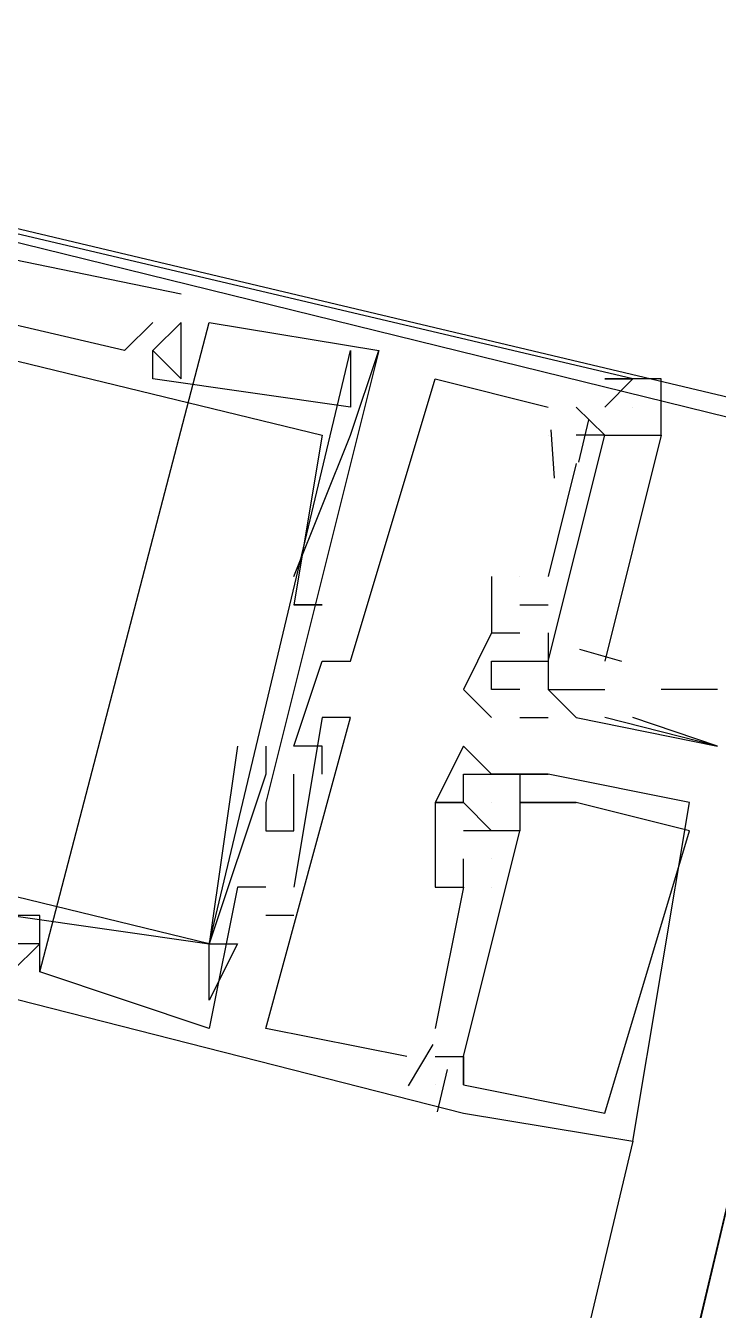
# Model space of a CAD drawing. Header units: feet. Extents: x -84 to 198, y -22 to 181.
# Drawn here: x 123.153 to 123.48, y 56.218 to 56.824 of the extents above; entities that cross this region are included whole.
import ezdxf

# ---------------------------------------------------------------- set-up
doc = ezdxf.new("R2010")
doc.units = ezdxf.units.FT
doc.layers.add('A-LINEA', color=7, linetype='CONTINUOUS')

msp = doc.modelspace()

# ---------------------------------------------------------------- linework, layer by layer
at = {"layer": 'A-LINEA'}
for p, q in [((123.2267, 56.6978), (123.2267, 56.6978)), ((123.2267, 56.6978), (123.2267, 56.6978)), ((123.2267, 56.6978), (123.2267, 56.6978)), ((123.16, 56.3778), (123.24, 56.6844)), ((123.16, 56.3778), (123.24, 56.6844)), ((123.16, 56.3778), (123.24, 56.6844)), ((123.2133, 56.6844), (123.2133, 56.6844)), ((123.2133, 56.6844), (123.2133, 56.6844)), ((123.2133, 56.6844), (123.2133, 56.6844)), ((123.2267, 56.6844), (123.2267, 56.6844)), ((123.2267, 56.6844), (123.2267, 56.6844)), ((123.2267, 56.6844), (123.2267, 56.6844)), ((123.2267, 56.6844), (123.2267, 56.6844)), ((123.2267, 56.6844), (123.2267, 56.6844)), ((123.2267, 56.6844), (123.2267, 56.6844)), ((123.2267, 56.6844), (123.2267, 56.6844)), ((123.2267, 56.6844), (123.2267, 56.6844)), ((123.2267, 56.6844), (123.2267, 56.6844)), ((123.24, 56.6844), (123.24, 56.6844)), ((123.24, 56.6844), (123.24, 56.6844)), ((123.24, 56.6844), (123.24, 56.6844)), ((123.2, 56.6711), (123.2, 56.6711)), ((123.2, 56.6711), (123.2, 56.6711)), ((123.2, 56.6711), (123.2, 56.6711)), ((123.2133, 56.6711), (123.2133, 56.6711)), ((123.2133, 56.6711), (123.2133, 56.6711)), ((123.2133, 56.6711), (123.2133, 56.6711)), ((123.2133, 56.6711), (123.2133, 56.6711)), ((123.2133, 56.6711), (123.2133, 56.6711)), ((123.2133, 56.6711), (123.2133, 56.6711)), ((123.3067, 56.6711), (123.3067, 56.6711)), ((123.3067, 56.6711), (123.3067, 56.6711)), ((123.3067, 56.6711), (123.3067, 56.6711)), ((123.32, 56.6711), (123.32, 56.6711)), ((123.32, 56.6711), (123.32, 56.6711)), ((123.32, 56.6711), (123.32, 56.6711)), ((123.32, 56.6711), (123.32, 56.6711)), ((123.32, 56.6711), (123.32, 56.6711)), ((123.32, 56.6711), (123.32, 56.6711)), ((123.2133, 56.6578), (123.2133, 56.6578)), ((123.2133, 56.6578), (123.2133, 56.6578)), ((123.2133, 56.6578), (123.2133, 56.6578)), ((123.2267, 56.6578), (123.2267, 56.6578)), ((123.2267, 56.6578), (123.2267, 56.6578)), ((123.2267, 56.6578), (123.2267, 56.6578)), ((123.3467, 56.6578), (123.3467, 56.6578)), ((123.3467, 56.6578), (123.3467, 56.6578)), ((123.3467, 56.6578), (123.3467, 56.6578)), ((123.44, 56.6578), (123.44, 56.6578)), ((123.44, 56.6578), (123.44, 56.6578)), ((123.44, 56.6578), (123.44, 56.6578)), ((123.3067, 56.6444), (123.3067, 56.6444)), ((123.3067, 56.6444), (123.3067, 56.6444)), ((123.3067, 56.6444), (123.3067, 56.6444)), ((123.4, 56.6444), (123.4, 56.6444)), ((123.4, 56.6444), (123.4, 56.6444)), ((123.4, 56.6444), (123.4, 56.6444)), ((123.4267, 56.6444), (123.4267, 56.6444)), ((123.4267, 56.6444), (123.4267, 56.6444)), ((123.4267, 56.6444), (123.4267, 56.6444)), ((123.4267, 56.6444), (123.4267, 56.6444)), ((123.4267, 56.6444), (123.4267, 56.6444)), ((123.4267, 56.6444), (123.4267, 56.6444)), ((123.44, 56.6444), (123.44, 56.6444)), ((123.44, 56.6444), (123.44, 56.6444)), ((123.44, 56.6444), (123.44, 56.6444)), ((123.44, 56.6444), (123.44, 56.6444)), ((123.44, 56.6444), (123.44, 56.6444)), ((123.44, 56.6444), (123.44, 56.6444)), ((123.4013, 56.6336), (123.4029, 56.6109)), ((123.4013, 56.6336), (123.4029, 56.6109)), ((123.4013, 56.6336), (123.4029, 56.6109)), ((123.419, 56.6384), (123.4143, 56.6184)), ((123.419, 56.6384), (123.4143, 56.6184)), ((123.419, 56.6384), (123.4143, 56.6184)), ((123.2933, 56.6311), (123.2933, 56.6311)), ((123.2933, 56.6311), (123.2933, 56.6311)), ((123.2933, 56.6311), (123.2933, 56.6311)), ((123.3067, 56.6311), (123.3067, 56.6311)), ((123.3067, 56.6311), (123.3067, 56.6311)), ((123.3067, 56.6311), (123.3067, 56.6311)), ((123.4, 56.6311), (123.4, 56.6311)), ((123.4, 56.6311), (123.4, 56.6311)), ((123.4, 56.6311), (123.4, 56.6311)), ((123.4133, 56.6311), (123.4133, 56.6311)), ((123.4133, 56.6311), (123.4133, 56.6311)), ((123.4133, 56.6311), (123.4133, 56.6311)), ((123.4133, 56.6311), (123.4133, 56.6311)), ((123.4133, 56.6311), (123.4133, 56.6311)), ((123.4133, 56.6311), (123.4133, 56.6311)), ((123.4267, 56.6311), (123.4267, 56.6311)), ((123.4267, 56.6311), (123.4267, 56.6311)), ((123.4267, 56.6311), (123.4267, 56.6311)), ((123.4133, 56.6178), (123.4, 56.5644)), ((123.4133, 56.6178), (123.4, 56.5644)), ((123.4133, 56.6178), (123.4, 56.5644)), ((123.4133, 56.6178), (123.4133, 56.6178)), ((123.4133, 56.6178), (123.4133, 56.6178)), ((123.4133, 56.6178), (123.4133, 56.6178)), ((123.28, 56.5644), (123.28, 56.5644)), ((123.28, 56.5644), (123.28, 56.5644)), ((123.28, 56.5644), (123.28, 56.5644)), ((123.3733, 56.5644), (123.3733, 56.5644)), ((123.3733, 56.5644), (123.3733, 56.5644)), ((123.3733, 56.5644), (123.3733, 56.5644)), ((123.3867, 56.5644), (123.3867, 56.5644)), ((123.3867, 56.5644), (123.3867, 56.5644)), ((123.3867, 56.5644), (123.3867, 56.5644)), ((123.3867, 56.5644), (123.3867, 56.5644)), ((123.3867, 56.5644), (123.3867, 56.5644)), ((123.3867, 56.5644), (123.3867, 56.5644)), ((123.4, 56.5644), (123.4, 56.5644)), ((123.4, 56.5644), (123.4, 56.5644)), ((123.4, 56.5644), (123.4, 56.5644)), ((123.28, 56.5511), (123.28, 56.5511)), ((123.28, 56.5511), (123.28, 56.5511)), ((123.28, 56.5511), (123.28, 56.5511)), ((123.28, 56.5511), (123.28, 56.5511)), ((123.28, 56.5511), (123.28, 56.5511)), ((123.28, 56.5511), (123.28, 56.5511)), ((123.2933, 56.5511), (123.2933, 56.5511)), ((123.2933, 56.5511), (123.2933, 56.5511)), ((123.2933, 56.5511), (123.2933, 56.5511)), ((123.3867, 56.5511), (123.4, 56.5511)), ((123.3867, 56.5511), (123.3867, 56.5511)), ((123.3867, 56.5511), (123.4, 56.5511)), ((123.3867, 56.5511), (123.3867, 56.5511)), ((123.3867, 56.5511), (123.4, 56.5511)), ((123.3867, 56.5511), (123.3867, 56.5511)), ((123.4, 56.5511), (123.4, 56.5511)), ((123.4, 56.5511), (123.4, 56.5511)), ((123.4, 56.5511), (123.4, 56.5511)), ((123.3733, 56.5378), (123.3733, 56.5378)), ((123.3733, 56.5378), (123.3733, 56.5378)), ((123.3733, 56.5378), (123.3733, 56.5378)), ((123.3733, 56.5378), (123.3733, 56.5378)), ((123.3867, 56.5378), (123.3867, 56.5378)), ((123.3867, 56.5378), (123.3867, 56.5378)), ((123.3867, 56.5378), (123.3867, 56.5378)), ((123.3867, 56.5378), (123.3867, 56.5378)), ((123.4, 56.5378), (123.4, 56.5378)), ((123.4, 56.5378), (123.4, 56.5378)), ((123.4, 56.5378), (123.4, 56.5378)), ((123.2933, 56.5244), (123.2933, 56.5244)), ((123.2933, 56.5244), (123.2933, 56.5244)), ((123.2933, 56.5244), (123.2933, 56.5244)), ((123.3067, 56.5244), (123.3067, 56.5244)), ((123.3067, 56.5244), (123.3067, 56.5244)), ((123.3067, 56.5244), (123.3067, 56.5244)), ((123.3733, 56.5244), (123.3733, 56.5244)), ((123.3733, 56.5244), (123.3733, 56.5244)), ((123.3733, 56.5244), (123.3733, 56.5244)), ((123.3867, 56.5244), (123.3867, 56.5244)), ((123.3867, 56.5244), (123.3867, 56.5244)), ((123.4, 56.5244), (123.4, 56.5244)), ((123.4, 56.5244), (123.4, 56.5244)), ((123.4, 56.5244), (123.4, 56.5244)), ((123.4, 56.5244), (123.4, 56.5244)), ((123.4, 56.5244), (123.4, 56.5244)), ((123.4148, 56.5301), (123.4347, 56.5245)), ((123.4148, 56.5301), (123.4347, 56.5245)), ((123.4148, 56.5301), (123.4347, 56.5245)), ((123.36, 56.5111), (123.36, 56.5111)), ((123.3733, 56.5111), (123.3733, 56.5111)), ((123.3867, 56.5111), (123.3867, 56.5111)), ((123.4, 56.5111), (123.4, 56.5111)), ((123.4, 56.5111), (123.4, 56.5111)), ((123.4, 56.5111), (123.4, 56.5111)), ((123.4267, 56.5111), (123.4267, 56.5111)), ((123.48, 56.5111), (123.4533, 56.5111)), ((123.2933, 56.4978), (123.2933, 56.4978)), ((123.2933, 56.4978), (123.2933, 56.4978)), ((123.2933, 56.4978), (123.2933, 56.4978)), ((123.3067, 56.4978), (123.3067, 56.4978)), ((123.3067, 56.4978), (123.3067, 56.4978)), ((123.3067, 56.4978), (123.3067, 56.4978)), ((123.3733, 56.4978), (123.3733, 56.4978)), ((123.3867, 56.4978), (123.4, 56.4978)), ((123.3867, 56.4978), (123.3867, 56.4978)), ((123.4, 56.4978), (123.4, 56.4978)), ((123.4133, 56.4978), (123.4133, 56.4978)), ((123.4267, 56.4978), (123.4267, 56.4978)), ((123.2533, 56.4844), (123.2533, 56.4844)), ((123.2533, 56.4844), (123.2533, 56.4844)), ((123.2533, 56.4844), (123.2533, 56.4844)), ((123.2667, 56.4844), (123.2667, 56.4844)), ((123.2667, 56.4844), (123.2667, 56.4844)), ((123.2667, 56.4844), (123.2667, 56.4844)), ((123.28, 56.4844), (123.28, 56.4844)), ((123.28, 56.4844), (123.28, 56.4844)), ((123.28, 56.4844), (123.28, 56.4844)), ((123.2933, 56.4844), (123.2933, 56.4844)), ((123.2933, 56.4844), (123.2933, 56.4844)), ((123.2933, 56.4844), (123.2933, 56.4844)), ((123.36, 56.4844), (123.36, 56.4844)), ((123.36, 56.4844), (123.36, 56.4844)), ((123.36, 56.4844), (123.36, 56.4844)), ((123.48, 56.4844), (123.48, 56.4844)), ((123.2667, 56.4711), (123.2667, 56.4711)), ((123.2667, 56.4711), (123.2667, 56.4711)), ((123.2667, 56.4711), (123.2667, 56.4711)), ((123.28, 56.4444), (123.28, 56.4711)), ((123.28, 56.4711), (123.28, 56.4711)), ((123.28, 56.4444), (123.28, 56.4711)), ((123.28, 56.4711), (123.28, 56.4711)), ((123.28, 56.4444), (123.28, 56.4711)), ((123.28, 56.4711), (123.28, 56.4711)), ((123.2933, 56.4711), (123.2933, 56.4711)), ((123.2933, 56.4711), (123.2933, 56.4711)), ((123.2933, 56.4711), (123.2933, 56.4711)), ((123.36, 56.4711), (123.36, 56.4711)), ((123.36, 56.4711), (123.36, 56.4711)), ((123.36, 56.4711), (123.36, 56.4711)), ((123.3733, 56.4711), (123.3733, 56.4711)), ((123.3733, 56.4711), (123.3733, 56.4711)), ((123.3733, 56.4711), (123.3733, 56.4711)), ((123.3867, 56.4711), (123.3867, 56.4711)), ((123.3867, 56.4711), (123.3867, 56.4711)), ((123.3867, 56.4711), (123.3867, 56.4711)), ((123.3867, 56.4711), (123.3867, 56.4711)), ((123.3867, 56.4711), (123.3867, 56.4711)), ((123.3867, 56.4711), (123.3867, 56.4711)), ((123.4, 56.4711), (123.4, 56.4711)), ((123.4, 56.4711), (123.4, 56.4711)), ((123.4, 56.4711), (123.4, 56.4711)), ((123.4, 56.4711), (123.4, 56.4711)), ((123.4, 56.4711), (123.4, 56.4711)), ((123.4, 56.4711), (123.4, 56.4711)), ((123.2667, 56.4578), (123.2667, 56.4578)), ((123.2667, 56.4578), (123.2667, 56.4578)), ((123.2667, 56.4578), (123.2667, 56.4578)), ((123.2667, 56.4578), (123.2667, 56.4578)), ((123.2667, 56.4578), (123.2667, 56.4578)), ((123.2667, 56.4578), (123.2667, 56.4578)), ((123.28, 56.4578), (123.28, 56.4578)), ((123.28, 56.4578), (123.28, 56.4578)), ((123.28, 56.4578), (123.28, 56.4578)), ((123.36, 56.4578), (123.3467, 56.4578)), ((123.3467, 56.4578), (123.3467, 56.4578)), ((123.3467, 56.4578), (123.3467, 56.4578)), ((123.36, 56.4578), (123.3467, 56.4578)), ((123.3467, 56.4578), (123.3467, 56.4578)), ((123.3467, 56.4578), (123.3467, 56.4578)), ((123.36, 56.4578), (123.3467, 56.4578)), ((123.3467, 56.4578), (123.3467, 56.4578)), ((123.3467, 56.4578), (123.3467, 56.4578)), ((123.36, 56.4578), (123.36, 56.4578)), ((123.36, 56.4578), (123.36, 56.4578)), ((123.36, 56.4578), (123.36, 56.4578)), ((123.36, 56.4578), (123.36, 56.4578)), ((123.36, 56.4578), (123.36, 56.4578)), ((123.36, 56.4578), (123.36, 56.4578)), ((123.36, 56.4578), (123.36, 56.4578)), ((123.36, 56.4578), (123.36, 56.4578)), ((123.36, 56.4578), (123.36, 56.4578)), ((123.3733, 56.4578), (123.3733, 56.4578)), ((123.3733, 56.4578), (123.3733, 56.4578)), ((123.3733, 56.4578), (123.3733, 56.4578)), ((123.3867, 56.4578), (123.3867, 56.4578)), ((123.3867, 56.4578), (123.3867, 56.4578)), ((123.3867, 56.4578), (123.3867, 56.4578)), ((123.3867, 56.4578), (123.3867, 56.4578)), ((123.3867, 56.4578), (123.3867, 56.4578)), ((123.3867, 56.4578), (123.3867, 56.4578)), ((123.4, 56.4578), (123.4, 56.4578)), ((123.4, 56.4578), (123.4, 56.4578)), ((123.4, 56.4578), (123.4, 56.4578)), ((123.4133, 56.4578), (123.4133, 56.4578)), ((123.4133, 56.4578), (123.4133, 56.4578)), ((123.4133, 56.4578), (123.4133, 56.4578)), ((123.4133, 56.4578), (123.4133, 56.4578)), ((123.4133, 56.4578), (123.4133, 56.4578)), ((123.4133, 56.4578), (123.4133, 56.4578)), ((123.4667, 56.4578), (123.4667, 56.4578)), ((123.4667, 56.4578), (123.4667, 56.4578)), ((123.4667, 56.4578), (123.4667, 56.4578)), ((123.2667, 56.4444), (123.2667, 56.4444)), ((123.2667, 56.4444), (123.2667, 56.4444)), ((123.2667, 56.4444), (123.2667, 56.4444)), ((123.2667, 56.4444), (123.2667, 56.4444)), ((123.2667, 56.4444), (123.2667, 56.4444)), ((123.2667, 56.4444), (123.2667, 56.4444)), ((123.28, 56.4444), (123.28, 56.4444)), ((123.28, 56.4444), (123.28, 56.4444)), ((123.28, 56.4444), (123.28, 56.4444)), ((123.28, 56.4444), (123.28, 56.4444)), ((123.28, 56.4444), (123.28, 56.4444)), ((123.28, 56.4444), (123.28, 56.4444)), ((123.3467, 56.4444), (123.3467, 56.4444)), ((123.3467, 56.4444), (123.3467, 56.4444)), ((123.3467, 56.4444), (123.3467, 56.4444)), ((123.36, 56.4444), (123.36, 56.4444)), ((123.36, 56.4444), (123.36, 56.4444)), ((123.36, 56.4444), (123.36, 56.4444)), ((123.36, 56.4444), (123.36, 56.4444)), ((123.36, 56.4444), (123.36, 56.4444)), ((123.36, 56.4444), (123.36, 56.4444)), ((123.36, 56.4444), (123.36, 56.4444)), ((123.36, 56.4444), (123.36, 56.4444)), ((123.36, 56.4444), (123.36, 56.4444)), ((123.3733, 56.4444), (123.3733, 56.4444)), ((123.3733, 56.4444), (123.3733, 56.4444)), ((123.3733, 56.4444), (123.3733, 56.4444)), ((123.3733, 56.4444), (123.3733, 56.4444)), ((123.3733, 56.4444), (123.3733, 56.4444)), ((123.3733, 56.4444), (123.3733, 56.4444)), ((123.3733, 56.4444), (123.3733, 56.4444)), ((123.3733, 56.4444), (123.3733, 56.4444)), ((123.3733, 56.4444), (123.3733, 56.4444)), ((123.3867, 56.4444), (123.3867, 56.4444)), ((123.3867, 56.4444), (123.3867, 56.4444)), ((123.3867, 56.4444), (123.3867, 56.4444)), ((123.3867, 56.4444), (123.3867, 56.4444)), ((123.3867, 56.4444), (123.3867, 56.4444)), ((123.3867, 56.4444), (123.3867, 56.4444)), ((123.3867, 56.4444), (123.3867, 56.4444)), ((123.3867, 56.4444), (123.3867, 56.4444)), ((123.3867, 56.4444), (123.3867, 56.4444)), ((123.4667, 56.4444), (123.4667, 56.4444)), ((123.4667, 56.4444), (123.4667, 56.4444)), ((123.4667, 56.4444), (123.4667, 56.4444)), ((123.36, 56.4178), (123.36, 56.4311)), ((123.36, 56.4311), (123.36, 56.4311)), ((123.36, 56.4178), (123.36, 56.4311)), ((123.36, 56.4311), (123.36, 56.4311)), ((123.36, 56.4178), (123.36, 56.4311)), ((123.36, 56.4311), (123.36, 56.4311)), ((123.3733, 56.4311), (123.3733, 56.4311)), ((123.3733, 56.4311), (123.3733, 56.4311)), ((123.3733, 56.4311), (123.3733, 56.4311)), ((123.3733, 56.4311), (123.3733, 56.4311)), ((123.3733, 56.4311), (123.3733, 56.4311)), ((123.3733, 56.4311), (123.3733, 56.4311)), ((123.2533, 56.4178), (123.2533, 56.4178)), ((123.2533, 56.4178), (123.2533, 56.4178)), ((123.2533, 56.4178), (123.2533, 56.4178)), ((123.2667, 56.4178), (123.2667, 56.4178)), ((123.2667, 56.4178), (123.2667, 56.4178)), ((123.2667, 56.4178), (123.2667, 56.4178)), ((123.28, 56.4178), (123.28, 56.4178)), ((123.28, 56.4178), (123.28, 56.4178)), ((123.28, 56.4178), (123.28, 56.4178)), ((123.3467, 56.4178), (123.3467, 56.4178)), ((123.3467, 56.4178), (123.3467, 56.4178)), ((123.3467, 56.4178), (123.3467, 56.4178)), ((123.36, 56.4178), (123.36, 56.4178)), ((123.36, 56.4178), (123.36, 56.4178)), ((123.36, 56.4178), (123.36, 56.4178)), ((123.36, 56.4178), (123.36, 56.4178)), ((123.36, 56.4178), (123.36, 56.4178)), ((123.36, 56.4178), (123.36, 56.4178)), ((123.3733, 56.4178), (123.3733, 56.4178)), ((123.3733, 56.4178), (123.3733, 56.4178)), ((123.3733, 56.4178), (123.3733, 56.4178)), ((123.3733, 56.4178), (123.3733, 56.4178)), ((123.3733, 56.4178), (123.3733, 56.4178)), ((123.3733, 56.4178), (123.3733, 56.4178)), ((123.16, 56.4044), (123.16, 56.4044)), ((123.16, 56.4044), (123.16, 56.4044)), ((123.16, 56.4044), (123.16, 56.4044)), ((123.28, 56.4044), (123.2667, 56.4044)), ((123.2667, 56.4044), (123.2667, 56.4044)), ((123.28, 56.4044), (123.2667, 56.4044)), ((123.2667, 56.4044), (123.2667, 56.4044)), ((123.28, 56.4044), (123.2667, 56.4044)), ((123.2667, 56.4044), (123.2667, 56.4044)), ((123.28, 56.4044), (123.28, 56.4044)), ((123.28, 56.4044), (123.28, 56.4044)), ((123.28, 56.4044), (123.28, 56.4044)), ((123.16, 56.3911), (123.16, 56.3911)), ((123.16, 56.3911), (123.16, 56.3911)), ((123.16, 56.3911), (123.16, 56.3911)), ((123.24, 56.3911), (123.24, 56.3911)), ((123.24, 56.3911), (123.24, 56.3911)), ((123.24, 56.3911), (123.24, 56.3911)), ((123.24, 56.3911), (123.24, 56.3911)), ((123.24, 56.3911), (123.24, 56.3911)), ((123.24, 56.3911), (123.24, 56.3911)), ((123.24, 56.3911), (123.24, 56.3911)), ((123.24, 56.3911), (123.24, 56.3911)), ((123.24, 56.3911), (123.24, 56.3911)), ((123.2533, 56.3911), (123.2533, 56.3911)), ((123.2533, 56.3911), (123.2533, 56.3911)), ((123.2533, 56.3911), (123.2533, 56.3911)), ((123.16, 56.3778), (123.16, 56.3778)), ((123.16, 56.3778), (123.16, 56.3778)), ((123.16, 56.3778), (123.16, 56.3778)), ((123.24, 56.3644), (123.24, 56.3644)), ((123.24, 56.3644), (123.24, 56.3644)), ((123.24, 56.3644), (123.24, 56.3644)), ((123.24, 56.3511), (123.24, 56.3511)), ((123.24, 56.3511), (123.24, 56.3511)), ((123.24, 56.3511), (123.24, 56.3511)), ((123.24, 56.3511), (123.24, 56.3511)), ((123.24, 56.3511), (123.24, 56.3511)), ((123.24, 56.3511), (123.24, 56.3511)), ((123.2667, 56.3511), (123.2667, 56.3511)), ((123.2667, 56.3511), (123.2667, 56.3511)), ((123.2667, 56.3511), (123.2667, 56.3511)), ((123.3467, 56.3511), (123.3467, 56.3511)), ((123.3467, 56.3511), (123.3467, 56.3511)), ((123.3467, 56.3511), (123.3467, 56.3511)), ((123.3455, 56.3435), (123.3339, 56.324)), ((123.3455, 56.3435), (123.3339, 56.324)), ((123.3455, 56.3435), (123.3339, 56.324)), ((123.3333, 56.3378), (123.3333, 56.3378)), ((123.3333, 56.3378), (123.3333, 56.3378)), ((123.3333, 56.3378), (123.3333, 56.3378)), ((123.3467, 56.3378), (123.3467, 56.3378)), ((123.3467, 56.3378), (123.3467, 56.3378)), ((123.3467, 56.3378), (123.3467, 56.3378)), ((123.36, 56.3378), (123.36, 56.3378)), ((123.36, 56.3378), (123.36, 56.3378)), ((123.36, 56.3378), (123.36, 56.3378)), ((123.36, 56.3378), (123.36, 56.3378)), ((123.36, 56.3378), (123.36, 56.3378)), ((123.36, 56.3378), (123.36, 56.3378)), ((123.3523, 56.3317), (123.3476, 56.3117)), ((123.3523, 56.3317), (123.3476, 56.3117)), ((123.3523, 56.3317), (123.3476, 56.3117)), ((123.3467, 56.3244), (123.3467, 56.3244)), ((123.3467, 56.3244), (123.3467, 56.3244)), ((123.3467, 56.3244), (123.3467, 56.3244)), ((123.3467, 56.3244), (123.3467, 56.3244)), ((123.3467, 56.3244), (123.3467, 56.3244)), ((123.3467, 56.3244), (123.3467, 56.3244)), ((123.36, 56.3244), (123.36, 56.3244)), ((123.36, 56.3244), (123.36, 56.3244)), ((123.36, 56.3244), (123.36, 56.3244)), ((123.36, 56.3244), (123.36, 56.3244)), ((123.36, 56.3244), (123.36, 56.3244)), ((123.36, 56.3244), (123.36, 56.3244)), ((123.36, 56.3244), (123.36, 56.3244)), ((123.36, 56.3244), (123.36, 56.3244)), ((123.36, 56.3244), (123.36, 56.3244)), ((123.36, 56.3244), (123.36, 56.3244)), ((123.36, 56.3244), (123.36, 56.3244)), ((123.36, 56.3244), (123.36, 56.3244)), ((123.36, 56.3111), (123.36, 56.3111)), ((123.36, 56.3111), (123.36, 56.3111)), ((123.36, 56.3111), (123.36, 56.3111)), ((123.36, 56.3111), (123.36, 56.3111)), ((123.36, 56.3111), (123.36, 56.3111)), ((123.36, 56.3111), (123.36, 56.3111)), ((123.4267, 56.3111), (123.4267, 56.3111)), ((123.4267, 56.3111), (123.4267, 56.3111)), ((123.4267, 56.3111), (123.4267, 56.3111)), ((123.44, 56.2978), (121.68, 48.9244)), ((123.44, 56.2978), (123.44, 56.2978)), ((123.44, 56.2978), (123.44, 56.2978)), ((123.44, 56.2978), (123.44, 56.2978))]:
    msp.add_line(p, q, dxfattribs=at)
for points in [[(119.2267, 38.2711), (123.76, 57.4311), (117, 59.0311), (117.1467, 59.6844), (114.56, 60.2978), (115.0667, 62.4444), (118.2, 75.6978), (129.9467, 72.9244)], [(117, 59.0311), (123.76, 57.4311), (119.84, 40.8844)], [(122.9467, 57.6178), (123.76, 57.4311), (123.5733, 56.6178), (122.76, 56.8178), (122.9467, 57.6178)], [(122.96, 57.6044), (123.7467, 57.4178), (123.56, 56.6311), (122.7733, 56.8178), (122.96, 57.6044)], [(123.44, 56.6578), (122.76, 56.8178), (122.72, 56.6578), (122.7467, 56.6578), (122.72, 56.5778), (122.7467, 56.5644), (122.7467, 56.5778), (122.7333, 56.5778)], [(123.44, 56.6578), (122.76, 56.8178), (122.72, 56.6578), (122.7467, 56.6578), (122.72, 56.5778), (122.7467, 56.5644), (122.7467, 56.5778), (122.7333, 56.5778)], [(123.44, 56.6578), (122.76, 56.8178), (122.72, 56.6578), (122.7467, 56.6578), (122.72, 56.5778), (122.7467, 56.5644), (122.7467, 56.5778), (122.7333, 56.5778)], [(122.7333, 56.5778), (122.76, 56.6578), (122.7467, 56.6711), (122.7733, 56.7644), (122.7867, 56.7644), (122.7867, 56.7778), (122.7733, 56.7778), (122.7733, 56.7911), (123.2267, 56.6978)], [(122.7333, 56.5778), (122.76, 56.6578), (122.7467, 56.6711), (122.7733, 56.7644), (122.7867, 56.7644), (122.7867, 56.7778), (122.7733, 56.7778), (122.7733, 56.7911), (123.2267, 56.6978)], [(122.7333, 56.5778), (122.76, 56.6578), (122.7467, 56.6711), (122.7733, 56.7644), (122.7867, 56.7644), (122.7867, 56.7778), (122.7733, 56.7778), (122.7733, 56.7911), (123.2267, 56.6978)], [(123.2133, 56.6844), (123.2, 56.6711), (122.8, 56.7644), (122.8, 56.7778), (122.7733, 56.7778)], [(123.2133, 56.6844), (123.2, 56.6711), (122.8, 56.7644), (122.8, 56.7778), (122.7733, 56.7778)], [(123.2133, 56.6844), (123.2, 56.6711), (122.8, 56.7644), (122.8, 56.7778), (122.7733, 56.7778)], [(122.7733, 56.6711), (122.8, 56.7511), (123.2933, 56.6311), (123.28, 56.5511), (123.28, 56.5511), (123.2933, 56.5511), (123.28, 56.5511)], [(122.7733, 56.6711), (122.8, 56.7511), (123.2933, 56.6311), (123.28, 56.5511), (123.28, 56.5511), (123.2933, 56.5511), (123.28, 56.5511)], [(122.7733, 56.6711), (122.8, 56.7511), (123.2933, 56.6311), (123.28, 56.5511), (123.28, 56.5511), (123.2933, 56.5511), (123.28, 56.5511)], [(123.2, 56.6711), (123.2133, 56.6844), (123.2133, 56.6844), (123.2133, 56.6844)], [(123.2, 56.6711), (123.2133, 56.6844), (123.2133, 56.6844), (123.2133, 56.6844)], [(123.2, 56.6711), (123.2133, 56.6844), (123.2133, 56.6844), (123.2133, 56.6844)], [(123.3067, 56.6711), (123.3067, 56.6444), (123.2133, 56.6578), (123.2133, 56.6711), (123.2267, 56.6844)], [(123.2267, 56.6844), (123.2133, 56.6711), (123.2267, 56.6578), (123.2267, 56.6844)], [(123.3067, 56.6711), (123.3067, 56.6444), (123.2133, 56.6578), (123.2133, 56.6711), (123.2267, 56.6844)], [(123.2267, 56.6844), (123.2133, 56.6711), (123.2267, 56.6578), (123.2267, 56.6844)], [(123.3067, 56.6711), (123.3067, 56.6444), (123.2133, 56.6578), (123.2133, 56.6711), (123.2267, 56.6844)], [(123.2267, 56.6844), (123.2133, 56.6711), (123.2267, 56.6578), (123.2267, 56.6844)], [(123.24, 56.6844), (123.32, 56.6711), (123.2667, 56.4578), (123.2667, 56.4444), (123.28, 56.4444), (123.28, 56.4578)], [(123.24, 56.6844), (123.32, 56.6711), (123.2667, 56.4578), (123.2667, 56.4444), (123.28, 56.4444), (123.28, 56.4578)], [(123.24, 56.6844), (123.32, 56.6711), (123.2667, 56.4578), (123.2667, 56.4444), (123.28, 56.4444), (123.28, 56.4578)], [(123.2667, 56.4844), (123.2667, 56.4844), (123.2667, 56.4711), (123.24, 56.3911), (123.2533, 56.3911), (123.24, 56.3644), (123.24, 56.3911), (123.3067, 56.6711)], [(123.2667, 56.4844), (123.2667, 56.4844), (123.2667, 56.4711), (123.24, 56.3911), (123.2533, 56.3911), (123.24, 56.3644), (123.24, 56.3911), (123.3067, 56.6711)], [(123.2667, 56.4844), (123.2667, 56.4844), (123.2667, 56.4711), (123.24, 56.3911), (123.2533, 56.3911), (123.24, 56.3644), (123.24, 56.3911), (123.3067, 56.6711)], [(123.28, 56.5644), (123.3067, 56.6311), (123.32, 56.6711)], [(123.28, 56.5644), (123.3067, 56.6311), (123.32, 56.6711)], [(123.28, 56.5644), (123.3067, 56.6311), (123.32, 56.6711)], [(123.2933, 56.4711), (123.2933, 56.4844), (123.28, 56.4844), (123.2933, 56.5244), (123.3067, 56.5244), (123.3467, 56.6578), (123.4, 56.6444)], [(123.2933, 56.4711), (123.2933, 56.4844), (123.28, 56.4844), (123.2933, 56.5244), (123.3067, 56.5244), (123.3467, 56.6578), (123.4, 56.6444)], [(123.2933, 56.4711), (123.2933, 56.4844), (123.28, 56.4844), (123.2933, 56.5244), (123.3067, 56.5244), (123.3467, 56.6578), (123.4, 56.6444)], [(123.4133, 56.6444), (123.4267, 56.6311), (123.4533, 56.6311), (123.4533, 56.6578), (123.4267, 56.6578), (123.44, 56.6578), (123.4267, 56.6444)], [(122.72, 56.6044), (122.72, 56.5911), (122.72, 56.6311), (122.7333, 56.6178), (122.7333, 56.6311), (122.72, 56.6311), (122.68, 56.4844), (123.36, 56.3111)], [(122.72, 56.6044), (122.72, 56.5911), (122.72, 56.6311), (122.7333, 56.6178), (122.7333, 56.6311), (122.72, 56.6311), (122.68, 56.4844), (123.36, 56.3111)], [(122.72, 56.6044), (122.72, 56.5911), (122.72, 56.6311), (122.7333, 56.6178), (122.7333, 56.6311), (122.72, 56.6311), (122.68, 56.4844), (123.36, 56.3111)], [(123.4, 56.5244), (123.4267, 56.6311), (123.4533, 56.6311), (123.4267, 56.5244)], [(123.4, 56.5378), (123.4, 56.5244), (123.4267, 56.6311), (123.4133, 56.6311)], [(123.4, 56.5244), (123.4267, 56.6311), (123.4533, 56.6311), (123.4267, 56.5244)], [(123.4, 56.5378), (123.4, 56.5244), (123.4267, 56.6311), (123.4133, 56.6311)], [(123.4, 56.5244), (123.4267, 56.6311), (123.4533, 56.6311), (123.4267, 56.5244)], [(123.4, 56.5378), (123.4, 56.5244), (123.4267, 56.6311), (123.4133, 56.6311)], [(123.2533, 56.4844), (123.24, 56.3911), (122.7467, 56.5111), (122.76, 56.6044), (122.7467, 56.5911), (122.7333, 56.4978), (122.7067, 56.4978), (122.7067, 56.4844), (122.7067, 56.4978), (122.7333, 56.4844), (122.7333, 56.5111), (123.1467, 56.4044), (123.1333, 56.3911), (123.1467, 56.3911), (123.1467, 56.4044), (123.24, 56.3911)], [(123.2533, 56.4844), (123.24, 56.3911), (122.7467, 56.5111), (122.76, 56.6044), (122.7467, 56.5911), (122.7333, 56.4978), (122.7067, 56.4978), (122.7067, 56.4844), (122.7067, 56.4978), (122.7333, 56.4844), (122.7333, 56.5111), (123.1467, 56.4044), (123.1333, 56.3911), (123.1467, 56.3911), (123.1467, 56.4044), (123.24, 56.3911)], [(123.2533, 56.4844), (123.24, 56.3911), (122.7467, 56.5111), (122.76, 56.6044), (122.7467, 56.5911), (122.7333, 56.4978), (122.7067, 56.4978), (122.7067, 56.4844), (122.7067, 56.4978), (122.7333, 56.4844), (122.7333, 56.5111), (123.1467, 56.4044), (123.1333, 56.3911), (123.1467, 56.3911), (123.1467, 56.4044), (123.24, 56.3911)], [(123.3733, 56.5644), (123.3733, 56.5378), (123.3867, 56.5378)], [(123.3733, 56.5644), (123.3733, 56.5378), (123.3867, 56.5378)], [(123.3733, 56.5644), (123.3733, 56.5378), (123.3867, 56.5378)], [(123.3733, 56.5378), (123.36, 56.5111), (123.3733, 56.4978)], [(123.3733, 56.5378), (123.3733, 56.5378), (123.3733, 56.5378), (123.3733, 56.5378), (123.3733, 56.5378), (123.3733, 56.5378)], [(123.3867, 56.5111), (123.3733, 56.5111), (123.3733, 56.5244), (123.4, 56.5244), (123.4, 56.5111), (123.4267, 56.5111)], [(123.4, 56.5244), (123.4, 56.5244), (123.4, 56.5244), (123.4, 56.5111), (123.4, 56.5111)], [(123.4, 56.5111), (123.4133, 56.4978), (123.48, 56.4844), (123.48, 56.4844), (123.4267, 56.4978), (123.4267, 56.4978), (123.4267, 56.4978), (123.4267, 56.4978)], [(123.3333, 56.3378), (123.2667, 56.3511), (123.3067, 56.4978), (123.2933, 56.4978), (123.28, 56.4178)], [(123.3333, 56.3378), (123.2667, 56.3511), (123.3067, 56.4978), (123.2933, 56.4978), (123.28, 56.4178)], [(123.3333, 56.3378), (123.2667, 56.3511), (123.3067, 56.4978), (123.2933, 56.4978), (123.28, 56.4178)], [(123.48, 56.4844), (123.44, 56.4978), (123.44, 56.4978)], [(122.7067, 56.4844), (123.1467, 56.3778), (123.16, 56.3911), (123.1467, 56.3911)], [(122.7067, 56.4844), (123.1467, 56.3778), (123.16, 56.3911), (123.1467, 56.3911)], [(122.7067, 56.4844), (123.1467, 56.3778), (123.16, 56.3911), (123.1467, 56.3911)], [(123.3867, 56.4711), (123.4, 56.4711), (123.3733, 56.4711), (123.36, 56.4844), (123.3467, 56.4578), (123.36, 56.4578)], [(123.3867, 56.4711), (123.4, 56.4711), (123.3733, 56.4711), (123.36, 56.4844), (123.3467, 56.4578), (123.36, 56.4578)], [(123.3867, 56.4711), (123.4, 56.4711), (123.3733, 56.4711), (123.36, 56.4844), (123.3467, 56.4578), (123.36, 56.4578)], [(123.3733, 56.4444), (123.36, 56.4578), (123.36, 56.4711), (123.3867, 56.4711), (123.3867, 56.4444)], [(123.36, 56.3111), (123.44, 56.2978), (123.44, 56.2978), (123.4667, 56.4578), (123.4, 56.4711)], [(123.3733, 56.4444), (123.36, 56.4578), (123.36, 56.4711), (123.3867, 56.4711), (123.3867, 56.4444)], [(123.36, 56.3111), (123.44, 56.2978), (123.44, 56.2978), (123.4667, 56.4578), (123.4, 56.4711)], [(123.3733, 56.4444), (123.36, 56.4578), (123.36, 56.4711), (123.3867, 56.4711), (123.3867, 56.4444)], [(123.36, 56.3111), (123.44, 56.2978), (123.44, 56.2978), (123.4667, 56.4578), (123.4, 56.4711)], [(123.3467, 56.4578), (123.3467, 56.4178), (123.36, 56.4178), (123.3467, 56.3511)], [(123.3467, 56.4578), (123.3467, 56.4178), (123.36, 56.4178), (123.3467, 56.3511)], [(123.3467, 56.4578), (123.3467, 56.4178), (123.36, 56.4178), (123.3467, 56.3511)], [(123.36, 56.3244), (123.36, 56.3378), (123.36, 56.3244), (123.4267, 56.3111), (123.4267, 56.3111), (123.4667, 56.4444), (123.4667, 56.4444), (123.4133, 56.4578), (123.4133, 56.4578), (123.4133, 56.4578), (123.4133, 56.4578), (123.3867, 56.4578), (123.3867, 56.4578)], [(123.3867, 56.4578), (123.3867, 56.4444), (123.3733, 56.4444), (123.3733, 56.4444), (123.36, 56.4444), (123.36, 56.4444), (123.36, 56.4444), (123.36, 56.4444)], [(123.36, 56.3244), (123.36, 56.3378), (123.36, 56.3244), (123.4267, 56.3111), (123.4267, 56.3111), (123.4667, 56.4444), (123.4667, 56.4444), (123.4133, 56.4578), (123.4133, 56.4578), (123.4133, 56.4578), (123.4133, 56.4578), (123.3867, 56.4578), (123.3867, 56.4578)], [(123.3867, 56.4578), (123.3867, 56.4444), (123.3733, 56.4444), (123.3733, 56.4444), (123.36, 56.4444), (123.36, 56.4444), (123.36, 56.4444), (123.36, 56.4444)], [(123.36, 56.3244), (123.36, 56.3378), (123.36, 56.3244), (123.4267, 56.3111), (123.4267, 56.3111), (123.4667, 56.4444), (123.4667, 56.4444), (123.4133, 56.4578), (123.4133, 56.4578), (123.4133, 56.4578), (123.4133, 56.4578), (123.3867, 56.4578), (123.3867, 56.4578)], [(123.3867, 56.4578), (123.3867, 56.4444), (123.3733, 56.4444), (123.3733, 56.4444), (123.36, 56.4444), (123.36, 56.4444), (123.36, 56.4444), (123.36, 56.4444)], [(123.3867, 56.4578), (123.4, 56.4578), (123.4133, 56.4578)], [(123.3867, 56.4578), (123.4, 56.4578), (123.4133, 56.4578)], [(123.3867, 56.4578), (123.4, 56.4578), (123.4133, 56.4578)], [(123.3467, 56.3378), (123.36, 56.3378), (123.3867, 56.4444), (123.3733, 56.4444)], [(123.3467, 56.3378), (123.36, 56.3378), (123.3867, 56.4444), (123.3733, 56.4444)], [(123.3467, 56.3378), (123.36, 56.3378), (123.3867, 56.4444), (123.3733, 56.4444)], [(123.2667, 56.4178), (123.2533, 56.4178), (123.24, 56.3511), (123.16, 56.3778), (123.16, 56.4044), (123.1467, 56.4044)], [(123.2667, 56.4178), (123.2533, 56.4178), (123.24, 56.3511), (123.16, 56.3778), (123.16, 56.4044), (123.1467, 56.4044)], [(123.2667, 56.4178), (123.2533, 56.4178), (123.24, 56.3511), (123.16, 56.3778), (123.16, 56.4044), (123.1467, 56.4044)]]:
    msp.add_lwpolyline(points, dxfattribs=at)

doc.saveas('drawing.dxf')
